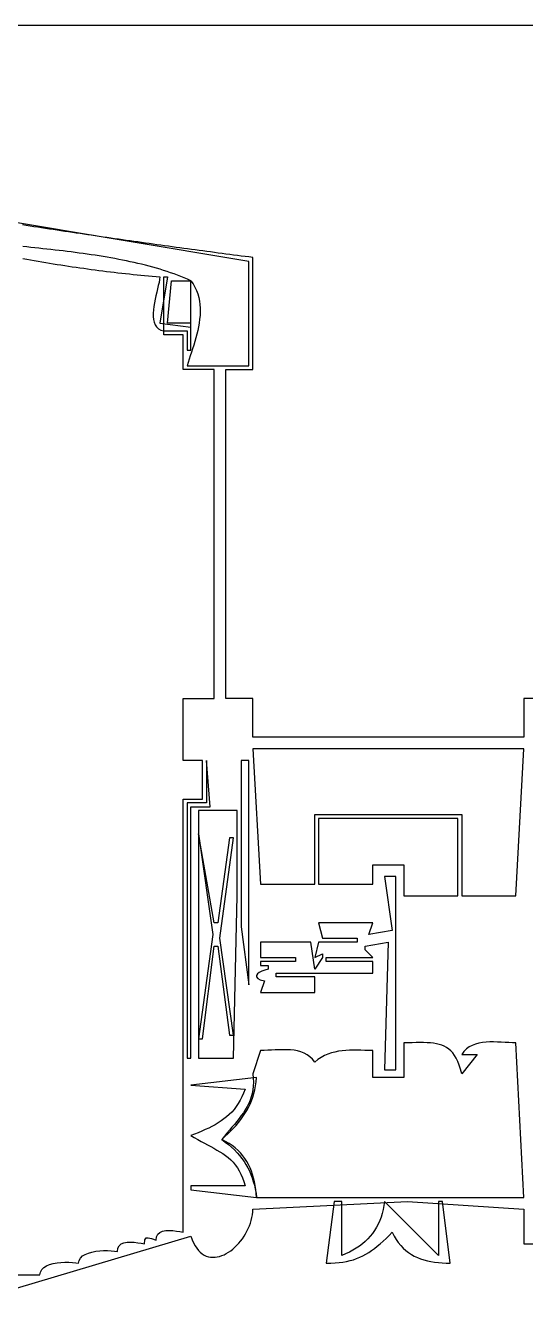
# Model space of a CAD drawing. Header units: metres. Extents: x 37 to 1169, y 29 to 746.
# Drawn here: x 855.2 to 984.5, y 418.1 to 746 of the extents above; entities that cross this region are included whole.
import ezdxf

# ---------------------------------------------------------------- set-up
doc = ezdxf.new("R2010")
doc.units = ezdxf.units.M

msp = doc.modelspace()

# ---------------------------------------------------------------- linework, layer by layer
for p, q in [((1169, 746), (37, 746)), ((913, 685), (715, 718)), ((855.4718, 694.2657), (854.4787, 694.419)), ((856.4649, 694.1129), (855.4718, 694.2657)), ((857.458, 693.9605), (856.4649, 694.1129)), ((858.4511, 693.8084), (857.458, 693.9605)), ((859.4442, 693.6568), (858.4511, 693.8084)), ((860.4372, 693.5055), (859.4442, 693.6568)), ((861.4303, 693.3547), (860.4372, 693.5055)), ((862.4233, 693.2042), (861.4303, 693.3547)), ((863.4163, 693.0542), (862.4233, 693.2042)), ((864.4093, 692.9046), (863.4163, 693.0542)), ((865.4022, 692.7554), (864.4093, 692.9046)), ((866.3951, 692.6066), (865.4022, 692.7554)), ((867.388, 692.4582), (866.3951, 692.6066)), ((868.3809, 692.3103), (867.388, 692.4582)), ((869.3738, 692.1627), (868.3809, 692.3103)), ((870.3666, 692.0156), (869.3738, 692.1627)), ((871.3594, 691.869), (870.3666, 692.0156)), ((872.3521, 691.7227), (871.3594, 691.869)), ((855.6297, 688.7162), (854.5989, 688.8245)), ((856.663, 688.6073), (855.6297, 688.7162)), ((857.6984, 688.4975), (856.663, 688.6073)), ((858.7356, 688.3864), (857.6984, 688.4975)), ((873.3448, 691.5769), (872.3521, 691.7227)), ((874.3375, 691.4315), (873.3448, 691.5769)), ((875.3301, 691.2866), (874.3375, 691.4315)), ((876.3227, 691.1421), (875.3301, 691.2866)), ((877.3153, 690.998), (876.3227, 691.1421)), ((878.3078, 690.8544), (877.3153, 690.998)), ((879.3003, 690.7112), (878.3078, 690.8544)), ((880.2927, 690.5685), (879.3003, 690.7112)), ((881.2851, 690.4263), (880.2927, 690.5685)), ((882.2775, 690.2844), (881.2851, 690.4263)), ((883.2698, 690.1431), (882.2775, 690.2844)), ((884.262, 690.0022), (883.2698, 690.1431)), ((885.2542, 689.8617), (884.262, 690.0022)), ((886.2464, 689.7217), (885.2542, 689.8617)), ((887.2385, 689.5822), (886.2464, 689.7217)), ((888.2305, 689.4432), (887.2385, 689.5822)), ((889.2225, 689.3046), (888.2305, 689.4432)), ((890.2144, 689.1665), (889.2225, 689.3046)), ((891.2063, 689.0289), (890.2144, 689.1665)), ((892.1981, 688.8917), (891.2063, 689.0289)), ((893.1898, 688.7551), (892.1981, 688.8917)), ((894.1815, 688.6189), (893.1898, 688.7551)), ((895.1731, 688.4832), (894.1815, 688.6189)), ((854.5984, 685.703), (855.5798, 685.5306)), ((855.5798, 685.5306), (856.5612, 685.36)), ((856.5612, 685.36), (857.5428, 685.1913)), ((859.7743, 688.2739), (858.7356, 688.3864)), ((860.8142, 688.1597), (859.7743, 688.2739)), ((861.8549, 688.0436), (860.8142, 688.1597)), ((862.8961, 687.9252), (861.8549, 688.0436)), ((863.9376, 687.8043), (862.8961, 687.9252)), ((864.9789, 687.6807), (863.9376, 687.8043)), ((866.0198, 687.5541), (864.9789, 687.6807)), ((867.0599, 687.4242), (866.0198, 687.5541)), ((868.099, 687.2908), (867.0599, 687.4242)), ((869.1366, 687.1537), (868.099, 687.2908)), ((870.1724, 687.0125), (869.1366, 687.1537)), ((871.2062, 686.867), (870.1724, 687.0125)), ((872.2376, 686.717), (871.2062, 686.867)), ((873.2663, 686.5621), (872.2376, 686.717)), ((874.292, 686.4022), (873.2663, 686.5621)), ((875.3143, 686.2369), (874.292, 686.4022)), ((876.3329, 686.0661), (875.3143, 686.2369)), ((877.3475, 685.8894), (876.3329, 686.0661)), ((878.3578, 685.7066), (877.3475, 685.8894)), ((879.3634, 685.5175), (878.3578, 685.7066)), ((880.3641, 685.3217), (879.3634, 685.5175)), ((881.3594, 685.1191), (880.3641, 685.3217)), ((896.1647, 688.3479), (895.1731, 688.4832)), ((897.1562, 688.2132), (896.1647, 688.3479)), ((898.1476, 688.079), (897.1562, 688.2132)), ((899.139, 687.9452), (898.1476, 688.079)), ((900.1302, 687.812), (899.139, 687.9452)), ((901.1214, 687.6792), (900.1302, 687.812)), ((902.1126, 687.547), (901.1214, 687.6792)), ((903.1036, 687.4152), (902.1126, 687.547)), ((904.0946, 687.284), (903.1036, 687.4152)), ((905.0855, 687.1533), (904.0946, 687.284)), ((906.0763, 687.0231), (905.0855, 687.1533)), ((907.0671, 686.8933), (906.0763, 687.0231)), ((908.0578, 686.7642), (907.0671, 686.8933)), ((909.0483, 686.6355), (908.0578, 686.7642)), ((910.0388, 686.5073), (909.0483, 686.6355)), ((911.0292, 686.3797), (910.0388, 686.5073)), ((912.0196, 686.2526), (911.0292, 686.3797)), ((913.0098, 686.126), (912.0196, 686.2526)), ((914, 686), (913.0098, 686.126)), ((914, 657), (914, 686)), ((857.5428, 685.1913), (858.5245, 685.0247)), ((858.5245, 685.0247), (859.5062, 684.8601)), ((859.5062, 684.8601), (860.4881, 684.6975)), ((860.4881, 684.6975), (861.47, 684.5371)), ((861.47, 684.5371), (862.4521, 684.3788)), ((862.4521, 684.3788), (863.4342, 684.2227)), ((863.4342, 684.2227), (864.4165, 684.0689)), ((864.4165, 684.0689), (865.3989, 683.9173)), ((865.3989, 683.9173), (866.3813, 683.7681)), ((866.3813, 683.7681), (867.3639, 683.6213)), ((867.3639, 683.6213), (868.3467, 683.4769)), ((868.3467, 683.4769), (869.3295, 683.3349)), ((869.3295, 683.3349), (870.3124, 683.1955)), ((870.3124, 683.1955), (871.2955, 683.0586)), ((871.2955, 683.0586), (872.2787, 682.9243)), ((872.2787, 682.9243), (873.262, 682.7926)), ((873.262, 682.7926), (874.2455, 682.6636)), ((874.2455, 682.6636), (875.2291, 682.5373)), ((875.2291, 682.5373), (876.2128, 682.4139)), ((876.2128, 682.4139), (877.1966, 682.2932)), ((877.1966, 682.2932), (878.1806, 682.1753)), ((878.1806, 682.1753), (879.1648, 682.0604)), ((879.1648, 682.0604), (880.149, 681.9484)), ((880.149, 681.9484), (881.1334, 681.8394)), ((882.3491, 684.9093), (881.3594, 685.1191)), ((883.3329, 684.6921), (882.3491, 684.9093)), ((884.3104, 684.4673), (883.3329, 684.6921)), ((885.2813, 684.2345), (884.3104, 684.4673)), ((886.2453, 683.9936), (885.2813, 684.2345)), ((887.202, 683.7442), (886.2453, 683.9936)), ((888.1512, 683.4861), (887.202, 683.7442)), ((889.0925, 683.2191), (888.1512, 683.4861)), ((890.0255, 682.9429), (889.0925, 683.2191)), ((890.95, 682.6572), (890.0255, 682.9429)), ((891.8657, 682.3618), (890.95, 682.6572)), ((892.7722, 682.0565), (891.8657, 682.3618)), ((893.6691, 681.7408), (892.7722, 682.0565)), ((913, 658), (913, 685)), ((881.1334, 681.8394), (882.118, 681.7334)), ((882.118, 681.7334), (883.1027, 681.6306)), ((883.1027, 681.6306), (884.0876, 681.5308)), ((884.0876, 681.5308), (885.0726, 681.4341)), ((885.0726, 681.4341), (886.0577, 681.3407)), ((886.0577, 681.3407), (887.043, 681.2506)), ((887.043, 681.2506), (888.0285, 681.1637)), ((888.0285, 681.1637), (889.0142, 681.0801)), ((889.0142, 681.0801), (890, 681)), ((889.5911, 678.7565), (889.3929, 677.9037)), ((889.7656, 679.564), (889.5911, 678.7565)), ((889.9055, 680.3154), (889.7656, 679.564)), ((890, 681), (889.9055, 680.3154)), ((892, 681), (890, 669)), ((891, 668), (891, 681)), ((891, 681), (892, 681)), ((892, 669), (893, 680)), ((893, 680), (898, 680)), ((894.5563, 681.4147), (893.6691, 681.7408)), ((895.4332, 681.0778), (894.5563, 681.4147)), ((896.2997, 680.7299), (895.4332, 681.0778)), ((897.1554, 680.3707), (896.2997, 680.7299)), ((898, 680), (897.1554, 680.3707)), ((898, 662), (898, 680)), ((898, 680), (898.5729, 679.1725)), ((898.5729, 679.1725), (899.0587, 678.3231)), ((888.9692, 676.1052), (888.7654, 675.181)), ((889.182, 677.0163), (888.9692, 676.1052)), ((889.3929, 677.9037), (889.182, 677.0163)), ((899.0587, 678.3231), (899.462, 677.4537)), ((899.462, 677.4537), (899.7872, 676.5663)), ((899.7872, 676.5663), (900.0391, 675.6627)), ((900.0391, 675.6627), (900.2222, 674.745)), ((888.3177, 672.4384), (888.2593, 671.57)), ((888.4288, 673.3368), (888.3177, 672.4384)), ((888.5816, 674.2547), (888.4288, 673.3368)), ((888.7654, 675.181), (888.5816, 674.2547)), ((900.2222, 674.745), (900.3411, 673.815)), ((900.3411, 673.815), (900.4004, 672.8746)), ((900.4004, 672.8746), (900.4048, 671.9259)), ((888.2593, 671.57), (888.2646, 670.7425)), ((888.2646, 670.7425), (888.3444, 669.9667)), ((888.3444, 669.9667), (888.5097, 669.2533)), ((888.5097, 669.2533), (888.7714, 668.6131)), ((890, 669), (898, 668)), ((898, 669), (892, 669)), ((898, 668), (898, 669)), ((900.134, 669.0486), (899.9644, 668.0856)), ((900.2669, 670.0109), (900.134, 669.0486)), ((900.3588, 670.9707), (900.2669, 670.0109)), ((900.4048, 671.9259), (900.3588, 670.9707)), ((888.7714, 668.6131), (889.1403, 668.0569)), ((889.1403, 668.0569), (889.6274, 667.5954)), ((889.6274, 667.5954), (890.2437, 667.2395)), ((890.2437, 667.2395), (891, 667)), ((891, 667), (891, 668)), ((891, 666), (891, 667)), ((891, 667), (897, 667)), ((896, 666), (891, 666)), ((896, 657), (896, 666)), ((897, 667), (897, 662)), ((899.5339, 666.1652), (899.2821, 665.2117)), ((899.7628, 667.1238), (899.5339, 666.1652)), ((899.9644, 668.0856), (899.7628, 667.1238)), ((898.4362, 662.4013), (898.1394, 661.4876)), ((898.7287, 663.3279), (898.4362, 662.4013)), ((899.0122, 664.2653), (898.7287, 663.3279)), ((899.2821, 665.2117), (899.0122, 664.2653)), ((897, 662), (898, 662)), ((897.5508, 659.7065), (897.2684, 658.843)), ((897.8427, 660.5887), (897.5508, 659.7065)), ((898.1394, 661.4876), (897.8427, 660.5887)), ((904, 657), (896, 657)), ((897.2684, 658.843), (897, 658)), ((897, 658), (913, 658)), ((904, 572), (904, 657)), ((907, 572), (907, 657)), ((907, 657), (914, 657)), ((896, 556), (896, 572)), ((896, 572), (904, 572)), ((914, 572), (907, 572)), ((914, 562), (914, 572)), ((992, 572), (984, 572)), ((984, 572), (984, 562)), ((984, 562), (914, 562)), ((914, 559), (916, 524)), ((984, 559), (914, 559)), ((982, 521), (984, 559)), ((901, 556), (896, 556)), ((901, 546), (901, 556)), ((902, 556), (902, 545)), ((903, 544), (902, 556)), ((911, 556), (911, 513)), ((913, 556), (911, 556)), ((913, 498), (913, 556)), ((896, 434), (896, 546)), ((896, 546), (901, 546)), ((902, 545), (897, 545)), ((897, 545), (897, 479)), ((898, 479), (898, 544)), ((898, 544), (903, 544)), ((900, 543), (900, 479)), ((910, 543), (900, 543)), ((910, 521), (910, 543)), ((930, 524), (930, 542)), ((930, 542), (968, 542)), ((931, 541), (931, 524)), ((967, 541), (931, 541)), ((967, 521), (967, 541)), ((968, 542), (968, 521)), ((900, 537), (903.6605, 511)), ((904, 514), (900, 537)), ((908, 536), (905, 514)), ((905.456, 510), (909, 536)), ((909, 536), (908, 536)), ((945, 524), (945, 529)), ((945, 529), (953, 529)), ((953, 529), (953, 521)), ((948, 526), (950, 512)), ((951, 526), (948, 526)), ((951, 476), (951, 526)), ((916, 524), (930, 524)), ((931, 524), (945, 524)), ((909, 479), (910, 521)), ((953, 521), (967, 521)), ((968, 521), (982, 521)), ((905, 514), (904, 514)), ((911, 513), (913, 498)), ((945, 514), (931, 514)), ((931, 514), (932, 510)), ((944, 511), (945, 514)), ((950, 512), (944, 511)), ((903.6605, 511), (900, 484)), ((909, 485), (905.456, 510)), ((929, 509), (916, 509)), ((916, 509), (916, 505)), ((930, 502), (929, 509)), ((931, 509), (930, 505)), ((941, 509), (931, 509)), ((932, 510), (941, 510)), ((941, 510), (941, 509)), ((943, 508), (949, 509)), ((949, 509), (948, 476)), ((901, 484), (904, 508)), ((904, 508), (905, 508)), ((905, 508), (908, 485)), ((916, 505), (925, 505)), ((925, 505), (925, 504)), ((930, 505), (932, 506)), ((932, 505), (930, 502)), ((932, 506), (932, 505)), ((933, 504), (933, 505)), ((933, 505), (945, 505)), ((943, 507), (943, 508)), ((945, 505), (943, 507)), ((925, 504), (916, 504)), ((916, 504), (916, 503)), ((916, 503), (918, 503)), ((917.1101, 501.7882), (916.3152, 501.508)), ((918, 502), (917.1101, 501.7882)), ((918, 503), (918, 502)), ((945, 504), (933, 504)), ((945, 501), (945, 504)), ((915.1812, 500.8074), (914.9277, 500.4197)), ((914.9277, 500.4197), (914.94, 500.0288)), ((914.94, 500.0288), (915.261, 499.651)), ((915.658, 501.1757), (915.1812, 500.8074)), ((915.261, 499.651), (915.9334, 499.3026)), ((916.3152, 501.508), (915.658, 501.1757)), ((915.9334, 499.3026), (917, 499)), ((917, 499), (916, 496)), ((920, 500), (920, 501)), ((920, 501), (945, 501)), ((930, 500), (920, 500)), ((930, 499), (930, 500)), ((930, 496), (930, 499)), ((916, 496), (930, 496)), ((900, 484), (901, 484)), ((908, 485), (909, 485)), ((954.13, 483.0052), (953, 483)), ((953, 483), (953, 474)), ((955.2091, 483.0167), (954.13, 483.0052)), ((956.2384, 483.0282), (955.2091, 483.0167)), ((957.2193, 483.0337), (956.2384, 483.0282)), ((958.1528, 483.0268), (957.2193, 483.0337)), ((959.0404, 483.0013), (958.1528, 483.0268)), ((959.8832, 482.9511), (959.0404, 483.0013)), ((960.6825, 482.8698), (959.8832, 482.9511)), ((961.4395, 482.7514), (960.6825, 482.8698)), ((962.1555, 482.5896), (961.4395, 482.7514)), ((962.8317, 482.3781), (962.1555, 482.5896)), ((963.4694, 482.1108), (962.8317, 482.3781)), ((964.0698, 481.7814), (963.4694, 482.1108)), ((970.7238, 482.3252), (969.9447, 481.9109)), ((971.5555, 482.6457), (970.7238, 482.3252)), ((972.4323, 482.883), (971.5555, 482.6457)), ((973.3465, 483.0476), (972.4323, 482.883)), ((974.2905, 483.1501), (973.3465, 483.0476)), ((975.2567, 483.2011), (974.2905, 483.1501)), ((976.2374, 483.211), (975.2567, 483.2011)), ((977.225, 483.1905), (976.2374, 483.211)), ((978.2119, 483.15), (977.225, 483.1905)), ((979.1905, 483.1002), (978.2119, 483.15)), ((980.1531, 483.0515), (979.1905, 483.1002)), ((981.0921, 483.0146), (980.1531, 483.0515)), ((982, 483), (981.0921, 483.0146)), ((984, 443), (982, 483)), ((897, 479), (898, 479)), ((900, 479), (909, 479)), ((916, 481), (914, 475)), ((916.9078, 481.0146), (916, 481)), ((917.8468, 481.0515), (916.9078, 481.0146)), ((918.8094, 481.1002), (917.8468, 481.0515)), ((919.788, 481.15), (918.8094, 481.1002)), ((920.7749, 481.1905), (919.788, 481.15)), ((921.7626, 481.211), (920.7749, 481.1905)), ((922.7433, 481.2011), (921.7626, 481.211)), ((923.7095, 481.1501), (922.7433, 481.2011)), ((924.6535, 481.0476), (923.7095, 481.1501)), ((925.5677, 480.8829), (924.6535, 481.0476)), ((926.4444, 480.6456), (925.5677, 480.8829)), ((927.2762, 480.3251), (926.4444, 480.6456)), ((928.0552, 479.9108), (927.2762, 480.3251)), ((928.7739, 479.3923), (928.0552, 479.9108)), ((929.4247, 478.7588), (928.7739, 479.3923)), ((930, 478), (929.4247, 478.7588)), ((931.668, 479.2098), (930.8245, 478.6541)), ((932.5295, 479.6749), (931.668, 479.2098)), ((933.4083, 480.0571), (932.5295, 479.6749)), ((934.3034, 480.3641), (933.4083, 480.0571)), ((935.2142, 480.6037), (934.3034, 480.3641)), ((936.1397, 480.7837), (935.2142, 480.6037)), ((937.0792, 480.9118), (936.1397, 480.7837)), ((938.0318, 480.9958), (937.0792, 480.9118)), ((938.9968, 481.0435), (938.0318, 480.9958)), ((939.9733, 481.0625), (938.9968, 481.0435)), ((940.9605, 481.0607), (939.9733, 481.0625)), ((941.9576, 481.0457), (940.9605, 481.0607)), ((942.9637, 481.0255), (941.9576, 481.0457)), ((943.9781, 481.0076), (942.9637, 481.0255)), ((945, 481), (943.9781, 481.0076)), ((945, 474), (945, 481)), ((964.6341, 481.3838), (964.0698, 481.7814)), ((965.1636, 480.9117), (964.6341, 481.3838)), ((965.6595, 480.359), (965.1636, 480.9117)), ((966.1231, 479.7193), (965.6595, 480.359)), ((966.5557, 478.9865), (966.1231, 479.7193)), ((966.9584, 478.1544), (966.5557, 478.9865)), ((968.5752, 480.7588), (968, 480)), ((968, 480), (972, 480)), ((972, 480), (968, 475)), ((969.226, 481.3923), (968.5752, 480.7588)), ((969.9447, 481.9109), (969.226, 481.3923)), ((930.8245, 478.6541), (930, 478)), ((948, 476), (951, 476)), ((967.3325, 477.2167), (966.9584, 478.1544)), ((967.6793, 476.1673), (967.3325, 477.2167)), ((968, 475), (967.6793, 476.1673)), ((915, 474), (898, 472)), ((914, 475), (914.1282, 473.8829)), ((914.1282, 473.8829), (914.1724, 472.8181)), ((914.1724, 472.8181), (914.1371, 471.8013)), ((914.7184, 471.8349), (914.8799, 472.894)), ((914.8799, 472.894), (915, 474)), ((953, 474), (945, 474)), ((898, 472), (912, 471)), ((911.2019, 469.0201), (910.7446, 468.125)), ((911.6206, 469.9772), (911.2019, 469.0201)), ((912, 471), (911.6206, 469.9772)), ((913.6027, 469), (913.2975, 468.1358)), ((913.8475, 469.8963), (913.6027, 469)), ((913.6668, 468.0045), (913.9899, 468.9073)), ((914.0272, 470.8288), (913.8475, 469.8963)), ((913.9899, 468.9073), (914.2731, 469.8446)), ((914.1371, 471.8013), (914.0272, 470.8288)), ((914.2731, 469.8446), (914.5161, 470.8194)), ((914.5161, 470.8194), (914.7184, 471.8349)), ((909.1513, 465.7771), (908.5496, 465.0952)), ((909.7184, 466.5071), (909.1513, 465.7771)), ((910.2498, 467.2885), (909.7184, 466.5071)), ((910.7446, 468.125), (910.2498, 467.2885)), ((912.0672, 465.6958), (911.5681, 464.9199)), ((912.525, 466.4877), (912.0672, 465.6958)), ((912.4617, 465.4719), (912.9023, 466.2899)), ((912.9366, 467.2997), (912.525, 466.4877)), ((912.9023, 466.2899), (913.3041, 467.1331)), ((913.2975, 468.1358), (912.9366, 467.2997)), ((913.3041, 467.1331), (913.6668, 468.0045)), ((905.0533, 462.2827), (904.2632, 461.815)), ((905.8144, 462.7773), (905.0533, 462.2827)), ((906.5455, 463.3023), (905.8144, 462.7773)), ((907.2457, 463.8613), (906.5455, 463.3023)), ((907.914, 464.4578), (907.2457, 463.8613)), ((908.5496, 465.0952), (907.914, 464.4578)), ((909.8702, 462.6489), (909.2533, 461.8973)), ((909.6891, 461.6522), (910.3184, 462.3905)), ((910.4649, 463.4005), (909.8702, 462.6489)), ((910.3184, 462.3905), (910.9106, 463.1384)), ((911.0324, 464.1562), (910.4649, 463.4005)), ((910.9106, 463.1384), (911.4655, 463.8993)), ((911.5681, 464.9199), (911.0324, 464.1562)), ((911.4655, 463.8993), (911.9827, 464.6761)), ((911.9827, 464.6761), (912.4617, 465.4719)), ((898.9666, 459.3776), (898, 459)), ((898, 459), (898.8844, 458.4718)), ((899.9108, 459.7575), (898.9666, 459.3776)), ((900.8317, 460.1433), (899.9108, 459.7575)), ((901.7284, 460.5384), (900.8317, 460.1433)), ((902.5998, 460.9464), (901.7284, 460.5384)), ((903.4451, 461.3708), (902.5998, 460.9464)), ((904.2632, 461.815), (903.4451, 461.3708)), ((907.316, 459.6028), (906.6572, 458.8114)), ((906.8089, 458.7355), (907.5827, 459.4655)), ((907.9714, 460.3783), (907.316, 459.6028)), ((907.5827, 459.4655), (908.3209, 460.1928)), ((908.6188, 461.1418), (907.9714, 460.3783)), ((908.3209, 460.1928), (909.0231, 460.9207)), ((909.2533, 461.8973), (908.6188, 461.1418)), ((909.0231, 460.9207), (909.6891, 461.6522)), ((898.8844, 458.4718), (899.762, 457.974)), ((899.762, 457.974), (900.6302, 457.5005)), ((900.6302, 457.5005), (901.4868, 457.045)), ((901.4868, 457.045), (902.3295, 456.6011)), ((902.3295, 456.6011), (903.1558, 456.1628)), ((903.1558, 456.1628), (903.9635, 455.7236)), ((903.9635, 455.7236), (904.7502, 455.2775)), ((906.6572, 458.8114), (906, 458)), ((906, 458), (906.8089, 458.7355)), ((906, 458), (906.8948, 457.34)), ((906.9684, 457.5087), (906, 458)), ((906.8948, 457.34), (907.736, 456.6697)), ((907.8685, 456.9799), (906.9684, 457.5087)), ((907.736, 456.6697), (908.5248, 455.9872)), ((908.7025, 456.4144), (907.8685, 456.9799)), ((908.5248, 455.9872), (909.2628, 455.2906)), ((909.4728, 455.8129), (908.7025, 456.4144)), ((910.1818, 455.1762), (909.4728, 455.8129)), ((904.7502, 455.2775), (905.5135, 454.8181)), ((905.5135, 454.8181), (906.2512, 454.3393)), ((906.2512, 454.3393), (906.9608, 453.8347)), ((906.9608, 453.8347), (907.6401, 453.2981)), ((907.6401, 453.2981), (908.2866, 452.7233)), ((908.2866, 452.7233), (908.8981, 452.1041)), ((909.2628, 455.2906), (909.9511, 454.5781)), ((909.9511, 454.5781), (910.5912, 453.8477)), ((910.8319, 454.5051), (910.1818, 455.1762)), ((910.5912, 453.8477), (911.1844, 453.0975)), ((911.4254, 453.8004), (910.8319, 454.5051)), ((911.1844, 453.0975), (911.732, 452.3257)), ((911.9647, 453.0627), (911.4254, 453.8004)), ((912.4522, 452.293), (911.9647, 453.0627)), ((908.8981, 452.1041), (909.4722, 451.4341)), ((909.4722, 451.4341), (910.0065, 450.7072)), ((910.0065, 450.7072), (910.4988, 449.9171)), ((910.4988, 449.9171), (910.9466, 449.0576)), ((911.732, 452.3257), (912.2354, 451.5303)), ((912.2354, 451.5303), (912.696, 450.7095)), ((912.8903, 451.4919), (912.4522, 452.293)), ((912.696, 450.7095), (913.1151, 449.8613)), ((913.2813, 450.6603), (912.8903, 451.4919)), ((913.1151, 449.8613), (913.494, 448.984)), ((913.6276, 449.7988), (913.2813, 450.6603)), ((913.9316, 448.9084), (913.6276, 449.7988)), ((912, 446), (898, 446)), ((898, 446), (898, 445)), ((910.9466, 449.0576), (911.3476, 448.1224)), ((911.3476, 448.1224), (911.6995, 447.1052)), ((911.6995, 447.1052), (912, 446)), ((913.494, 448.984), (913.8341, 448.0755)), ((913.8341, 448.0755), (914.1368, 447.134)), ((914.1957, 447.9897), (913.9316, 448.9084)), ((914.1368, 447.134), (914.4034, 446.1576)), ((914.4222, 447.0436), (914.1957, 447.9897)), ((914.4034, 446.1576), (914.6352, 445.1443)), ((914.6135, 446.0708), (914.4222, 447.0436)), ((914.772, 445.0721), (914.6135, 446.0708)), ((898, 445), (915, 443)), ((914.6352, 445.1443), (914.8336, 444.0924)), ((914.9, 444.0482), (914.772, 445.0721)), ((914.8336, 444.0924), (915, 443)), ((915, 443), (914.9, 444.0482)), ((915, 443), (984, 443)), ((913.9732, 439.2703), (914, 440)), ((914, 440), (954, 442)), ((935, 442), (933, 426)), ((937, 442), (935, 442)), ((937, 428), (937, 442)), ((947.6706, 439.8882), (947.4291, 438.8915)), ((947.8611, 440.9243), (947.6706, 439.8882)), ((948, 442), (947.8611, 440.9243)), ((962, 428), (948, 442)), ((954, 442), (984, 440)), ((963, 442), (962, 442)), ((962, 442), (962, 428)), ((965, 426), (963, 442)), ((984, 440), (984, 431)), ((913.1264, 435.6552), (913.3828, 436.3648)), ((913.3828, 436.3648), (913.5981, 437.0838)), ((913.5981, 437.0838), (913.7698, 437.8095)), ((913.7698, 437.8095), (913.8957, 438.5392)), ((913.8957, 438.5392), (913.9732, 439.2703)), ((946.4028, 436.1335), (945.9616, 435.2904)), ((946.7947, 437.0144), (946.4028, 436.1335)), ((947.137, 437.9337), (946.7947, 437.0144)), ((947.4291, 438.8915), (947.137, 437.9337)), ((841, 416), (898, 433)), ((889, 432), (889.1249, 432.8731)), ((889.1249, 432.8731), (889.4753, 433.5288)), ((889.4753, 433.5288), (890.0145, 433.9925)), ((890.0145, 433.9925), (890.7059, 434.2896)), ((890.7059, 434.2896), (891.513, 434.4457)), ((891.513, 434.4457), (892.399, 434.486)), ((892.399, 434.486), (893.3273, 434.4362)), ((893.3273, 434.4362), (894.2613, 434.3216)), ((894.2613, 434.3216), (895.1644, 434.1677)), ((895.1644, 434.1677), (896, 434)), ((898, 433), (898.3301, 432.0837)), ((911.3131, 432.3425), (911.7386, 432.9647)), ((911.7386, 432.9647), (912.1351, 433.6098)), ((912.1351, 433.6098), (912.5001, 434.275)), ((912.5001, 434.275), (912.8314, 434.9577)), ((912.8314, 434.9577), (913.1264, 435.6552)), ((944.3476, 432.9848), (943.7142, 432.2897)), ((944.9335, 433.7164), (944.3476, 432.9848)), ((945.4717, 434.4848), (944.9335, 433.7164)), ((945.9616, 435.2904), (945.4717, 434.4848)), ((948.4218, 432.4145), (949.2003, 433.1833)), ((949.2003, 433.1833), (950, 434)), ((950, 434), (950.4994, 433.0323)), ((950.4994, 433.0323), (951.0351, 432.1418)), ((879, 429), (879.1249, 429.8731)), ((879.1249, 429.8731), (879.4753, 430.5288)), ((879.4753, 430.5288), (880.0145, 430.9925)), ((880.0145, 430.9925), (880.7059, 431.2896)), ((880.7059, 431.2896), (881.513, 431.4457)), ((881.513, 431.4457), (882.399, 431.486)), ((882.399, 431.486), (883.3273, 431.4362)), ((883.3273, 431.4362), (884.2613, 431.3216)), ((884.2613, 431.3216), (885.1644, 431.1677)), ((885.1644, 431.1677), (886, 431)), ((886, 431), (886.0994, 432.0983)), ((886.0994, 432.0983), (886.4183, 432.5813)), ((886.4183, 432.5813), (886.9875, 432.6151)), ((886.9875, 432.6151), (887.8378, 432.3659)), ((887.8378, 432.3659), (889, 432)), ((898.3301, 432.0837), (898.6941, 431.2602)), ((898.6941, 431.2602), (899.0897, 430.5269)), ((899.0897, 430.5269), (899.5143, 429.8809)), ((899.5143, 429.8809), (899.9655, 429.3197)), ((908.2869, 429.2398), (908.8355, 429.6684)), ((908.8355, 429.6684), (909.3696, 430.136)), ((909.3696, 430.136), (909.8869, 430.6399)), ((909.8869, 430.6399), (910.3848, 431.1774)), ((910.3848, 431.1774), (910.861, 431.7458)), ((910.861, 431.7458), (911.3131, 432.3425)), ((940.717, 429.8671), (939.8541, 429.3491)), ((941.535, 430.4198), (940.717, 429.8671)), ((942.3075, 431.0076), (941.535, 430.4198)), ((943.0341, 431.6308), (942.3075, 431.0076)), ((943.7142, 432.2897), (943.0341, 431.6308)), ((944.6909, 429.2647), (945.4301, 429.8043)), ((945.4301, 429.8043), (946.1684, 430.3884)), ((946.1684, 430.3884), (946.9102, 431.0177)), ((946.9102, 431.0177), (947.6599, 431.6929)), ((947.6599, 431.6929), (948.4218, 432.4145)), ((951.0351, 432.1418), (951.6065, 431.3256)), ((951.6065, 431.3256), (952.2127, 430.5807)), ((952.2127, 430.5807), (952.8531, 429.9044)), ((952.8531, 429.9044), (953.5269, 429.2936)), ((984, 431), (992, 431)), ((864.4332, 426.2076), (865.4597, 426.263)), ((865.4597, 426.263), (866.4605, 426.2633)), ((866.4605, 426.2633), (867.4047, 426.2153)), ((867.4047, 426.2153), (868.2615, 426.1253)), ((869, 426), (869.1208, 426.7308)), ((869.1208, 426.7308), (869.463, 427.3543)), ((869.463, 427.3543), (869.9955, 427.877)), ((869.9955, 427.877), (870.6875, 428.3054)), ((870.6875, 428.3054), (871.5081, 428.6462)), ((871.5081, 428.6462), (872.4265, 428.9057)), ((872.4265, 428.9057), (873.4118, 429.0907)), ((873.4118, 429.0907), (874.4332, 429.2076)), ((874.4332, 429.2076), (875.4597, 429.263)), ((875.4597, 429.263), (876.4605, 429.2633)), ((876.4605, 429.2633), (877.4047, 429.2153)), ((877.4047, 429.2153), (878.2615, 429.1253)), ((878.2615, 429.1253), (879, 429)), ((899.9655, 429.3197), (900.441, 428.8405)), ((900.441, 428.8405), (900.9382, 428.4407)), ((900.9382, 428.4407), (901.4549, 428.1176)), ((901.4549, 428.1176), (901.9885, 427.8684)), ((901.9885, 427.8684), (902.5367, 427.6905)), ((902.5367, 427.6905), (903.0971, 427.5811)), ((903.0971, 427.5811), (903.6671, 427.5377)), ((903.6671, 427.5377), (904.2444, 427.5575)), ((904.2444, 427.5575), (904.8266, 427.6378)), ((904.8266, 427.6378), (905.4113, 427.7759)), ((905.4113, 427.7759), (905.996, 427.9692)), ((905.996, 427.9692), (906.5784, 428.2149)), ((906.5784, 428.2149), (907.1559, 428.5104)), ((907.1559, 428.5104), (907.7262, 428.8529)), ((907.7262, 428.8529), (908.2869, 429.2398)), ((936.2824, 426.1717), (937.2723, 426.3025)), ((937.9951, 428.4159), (937, 428)), ((937.2723, 426.3025), (938.2173, 426.4713)), ((938.9466, 428.8655), (937.9951, 428.4159)), ((938.2173, 426.4713), (939.122, 426.6785)), ((939.8541, 429.3491), (938.9466, 428.8655)), ((939.122, 426.6785), (939.9905, 426.925)), ((939.9905, 426.925), (940.8274, 427.2114)), ((940.8274, 427.2114), (941.6371, 427.5383)), ((941.6371, 427.5383), (942.4239, 427.9065)), ((942.4239, 427.9065), (943.1922, 428.3165)), ((943.1922, 428.3165), (943.9464, 428.769)), ((943.9464, 428.769), (944.6909, 429.2647)), ((953.5269, 429.2936), (954.2334, 428.7454)), ((954.2334, 428.7454), (954.9719, 428.2571)), ((954.9719, 428.2571), (955.7417, 427.8255)), ((955.7417, 427.8255), (956.542, 427.448)), ((956.542, 427.448), (957.3722, 427.1215)), ((957.3722, 427.1215), (958.2314, 426.8432)), ((958.2314, 426.8432), (959.119, 426.6102)), ((959.119, 426.6102), (960.0343, 426.4195)), ((960.0343, 426.4195), (960.9764, 426.2683)), ((960.9764, 426.2683), (961.9448, 426.1536)), ((848, 423), (859, 423)), ((859, 423), (859.1208, 423.7308)), ((859.1208, 423.7308), (859.463, 424.3543)), ((859.463, 424.3543), (859.9955, 424.877)), ((859.9955, 424.877), (860.6875, 425.3054)), ((860.6875, 425.3054), (861.5081, 425.6462)), ((861.5081, 425.6462), (862.4266, 425.9057)), ((862.4266, 425.9057), (863.4119, 426.0907)), ((863.4119, 426.0907), (864.4332, 426.2076)), ((868.2615, 426.1253), (869, 426)), ((933, 426), (934.1506, 426.0211)), ((934.1506, 426.0211), (935.2433, 426.0781)), ((935.2433, 426.0781), (936.2824, 426.1717)), ((961.9448, 426.1536), (962.9387, 426.0726)), ((962.9387, 426.0726), (963.9573, 426.0223)), ((963.9573, 426.0223), (965, 426))]:
    msp.add_line(p, q)

doc.saveas('drawing.dxf')
